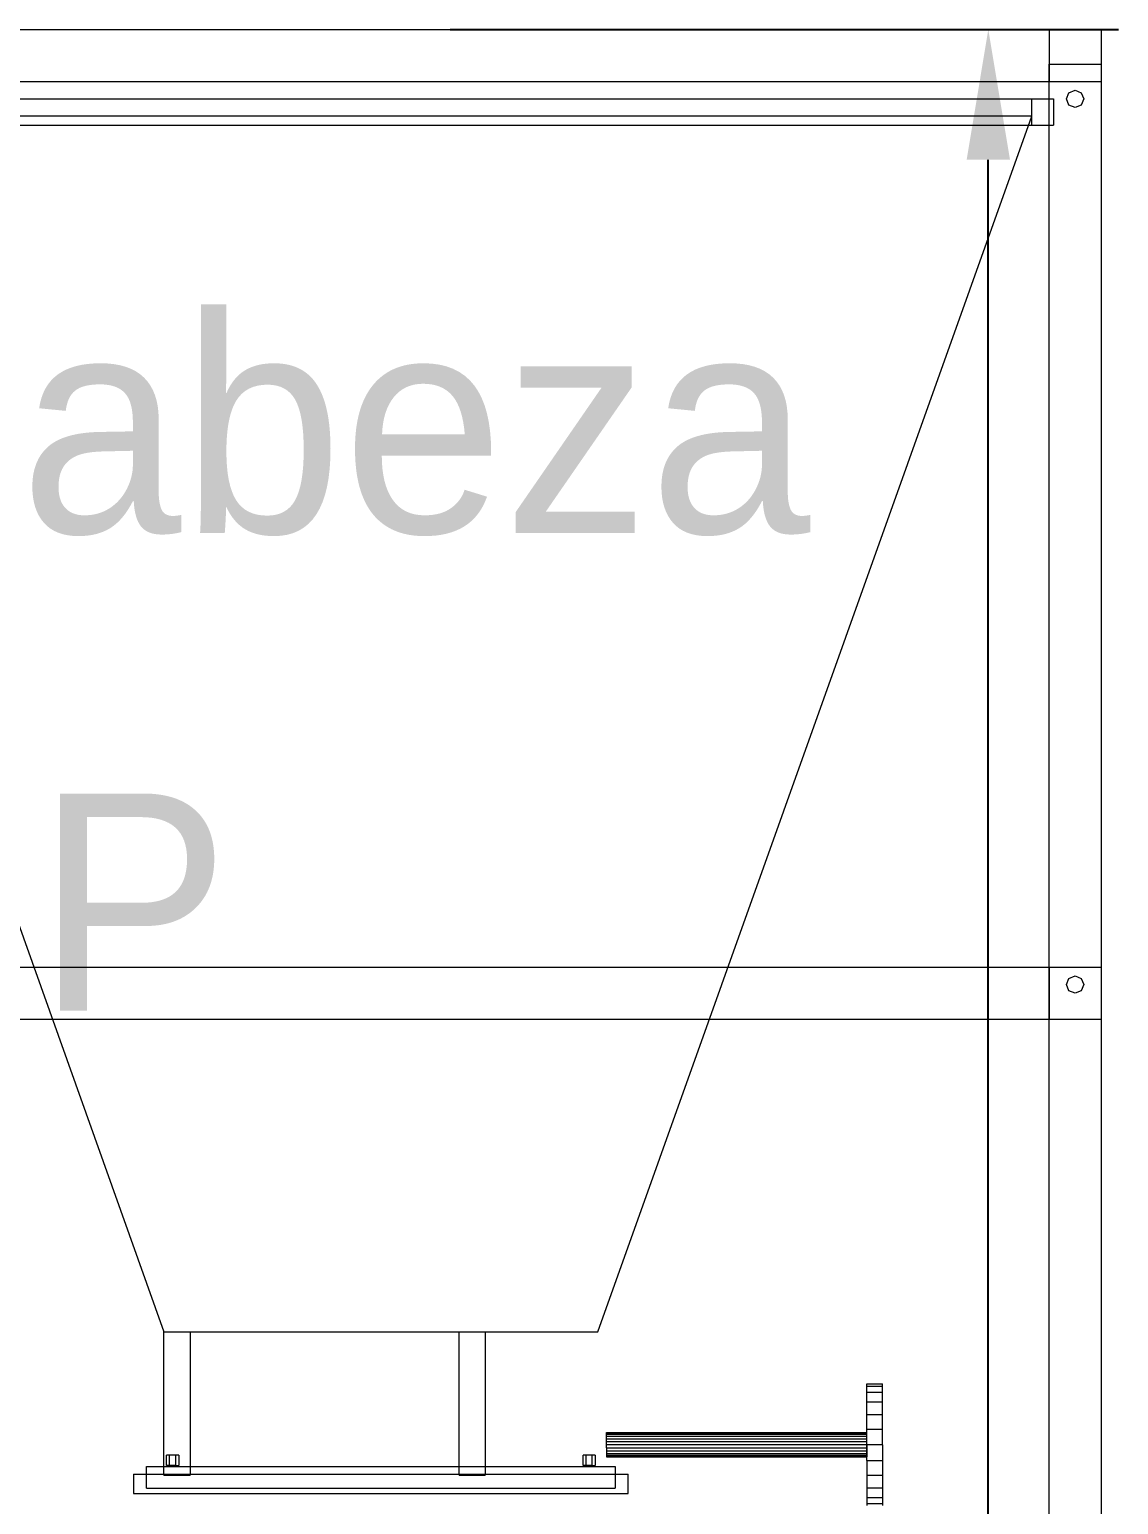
# Model space of a CAD drawing. Header units: millimetres. Extents: x -191664 to 191490, y -197311 to 10263.
# Drawn here: x 12015 to 13270, y 2901 to 4600 of the extents above; entities that cross this region are included whole.
import ezdxf

# ---------------------------------------------------------------- set-up
doc = ezdxf.new("R2010")
doc.units = ezdxf.units.MM
for name, color, linetype, lineweight in [('COTAS_O', 1, 'Continuous', 0), ('lateral_dosificador', 7, 'Continuous', 0), ('TEXTOS', 4, 'Continuous', 0)]:
    doc.layers.add(name, color=color, linetype=linetype, lineweight=lineweight)
doc.dimstyles.new('PLANTA_100', dxfattribs={"dimtxt": 250, "dimasz": 150, "dimexe": 150, "dimexo": 80, "dimgap": 100, "dimtad": 1, "dimtih": 1, "dimtoh": 1, "dimdec": 1, "dimdsep": 46, "dimcen": 0.09, "dimclrd": 1, "dimclre": 1, "dimclrt": 1, "dimadec": 0, "dimazin": 0, "dimtfac": 1, "dimtdec": 4, "dimtofl": 0, "dimtmove": 0, "dimatfit": 3, "dimfxl": 1, "dimtolj": 1, "dimtzin": 0, "dimarcsym": 0})

# ---------------------------------------------------------------- blocks, each defined once
blk = doc.blocks.new('*D14')
at = {"layer": 'COTAS_O', "color": 1, "lineweight": -2, "transparency": 16777216}
for p, q in [((12499.5, 4600), (13269.5, 4600)), ((13119.5, 2150), (13119.5, 4450)), ((12499.5, 2000), (13269.5, 2000))]:
    blk.add_line(p, q, dxfattribs=at)
at = {"layer": 'COTAS_O', "color": 1, "transparency": 16777216}
for points in [[(13094.5, 4450), (13144.5, 4450), (13119.5, 4600)], [(13094.5, 2150), (13144.5, 2150), (13119.5, 2000)]]:
    blk.add_solid(points, dxfattribs=at)
at = {"layer": 'Defpoints', "color": 0, "transparency": 16777216}
for p in [(12419.5, 4600), (13119.5, 4600), (12419.5, 2000)]:
    blk.add_point(p, dxfattribs=at)

msp = doc.modelspace()

# ---------------------------------------------------------------- linework, layer by layer
at = {"layer": 'lateral_dosificador', "color": 253, "true_color": 0x9caaa6}
for p, q in [((11649.53, 4600), (13189.53, 4600)), ((13189.53, 4600), (13189.53, 4540)), ((13189.53, 4600), (13249.53, 4600)), ((13249.53, 4600), (13249.53, 4540)), ((13189.53, 4560), (13249.53, 4560)), ((13189.53, 2020), (13189.53, 4560)), ((13249.53, 4560), (13249.53, 2020)), ((11649.53, 4540), (13189.53, 4540)), ((13189.53, 4540), (13249.53, 4540)), ((11644.53, 4520), (13194.53, 4520)), ((13169.53, 4520), (13194.53, 4520)), ((13169.53, 4490), (13169.53, 4520)), ((13194.53, 4520), (13194.53, 4490)), ((13209.53, 4520), (13212.46, 4527.07)), ((13212.46, 4512.93), (13209.53, 4520)), ((13212.46, 4527.07), (13219.53, 4530)), ((13219.53, 4530), (13226.6, 4527.07)), ((13226.6, 4527.07), (13229.53, 4520)), ((13229.53, 4520), (13226.6, 4512.93)), ((13219.53, 4510), (13212.46, 4512.93)), ((13226.6, 4512.93), (13219.53, 4510)), ((11644.53, 4490), (13194.53, 4490)), ((13169.53, 4500), (11669.53, 4500)), ((11669.53, 4500), (12169.53, 3100)), ((12669.53, 3100), (13169.53, 4500)), ((13169.53, 4490), (13194.53, 4490)), ((11649.53, 3520), (13189.53, 3520)), ((13189.53, 3520), (13189.53, 3460)), ((13189.53, 3520), (13249.53, 3520)), ((13249.53, 3520), (13249.53, 3460)), ((13209.53, 3500), (13212.46, 3507.07)), ((13212.46, 3492.93), (13209.53, 3500)), ((13212.46, 3507.07), (13219.53, 3510)), ((13219.53, 3510), (13226.6, 3507.07)), ((13226.6, 3507.07), (13229.53, 3500)), ((13229.53, 3500), (13226.6, 3492.93)), ((13219.53, 3490), (13212.46, 3492.93)), ((13226.6, 3492.93), (13219.53, 3490)), ((11649.53, 3460), (13189.53, 3460)), ((13189.53, 3460), (13249.53, 3460)), ((12169.53, 3100), (12669.53, 3100)), ((12169.53, 3100), (12199.53, 3100)), ((12169.53, 2935), (12169.53, 3100)), ((12199.53, 3100), (12199.53, 2935)), ((12509.53, 3100), (12539.53, 3100)), ((12509.53, 2935), (12509.53, 3100)), ((12539.53, 3100), (12539.53, 2935)), ((12169.53, 2935), (12199.53, 2935)), ((12509.53, 2935), (12539.53, 2935))]:
    msp.add_line(p, q, dxfattribs=at)
at = {"layer": 'lateral_dosificador', "color": 254, "true_color": 0xd8e0dc}
for p, q in [((12199.53, 3100), (12509.53, 3100)), ((12199.53, 3100), (12199.53, 2945)), ((12509.53, 2945), (12509.53, 3100)), ((12199.53, 2945), (12509.53, 2945))]:
    msp.add_line(p, q, dxfattribs=at)
at = {"layer": 'lateral_dosificador', "color": 40, "true_color": 0xe6c527}
for p, q in [((12979.53, 3037.61), (12979.53, 3040)), ((12979.53, 3040), (12997.53, 3040)), ((12979.53, 3030.62), (12979.53, 3037.61)), ((12979.53, 3037.61), (12997.53, 3037.61)), ((12979.53, 3019.5), (12979.53, 3030.62)), ((12979.53, 3030.62), (12997.53, 3030.62)), ((12997.53, 3037.61), (12997.53, 3040)), ((12997.53, 3030.62), (12997.53, 3037.61)), ((12997.53, 3019.5), (12997.53, 3030.62)), ((12979.53, 3005), (12979.53, 3019.5)), ((12979.53, 3019.5), (12997.53, 3019.5)), ((12997.53, 3005), (12997.53, 3019.5)), ((12979.53, 2988.12), (12979.53, 3005)), ((12979.53, 3005), (12997.53, 3005)), ((12997.53, 2988.12), (12997.53, 3005)), ((12679.53, 2983.52), (12679.53, 2984)), ((12679.53, 2984), (12979.53, 2984)), ((12679.53, 2982.12), (12679.53, 2983.52)), ((12679.53, 2983.52), (12979.53, 2983.52)), ((12679.53, 2979.9), (12679.53, 2982.12)), ((12679.53, 2982.12), (12979.53, 2982.12)), ((12679.53, 2977), (12679.53, 2979.9)), ((12679.53, 2979.9), (12979.53, 2979.9)), ((12679.53, 2973.62), (12679.53, 2977)), ((12679.53, 2977), (12979.53, 2977)), ((12679.53, 2970), (12679.53, 2973.62)), ((12679.53, 2973.62), (12979.53, 2973.62)), ((12979.53, 2970), (12979.53, 2988.12)), ((12979.53, 2988.12), (12997.53, 2988.12)), ((12979.53, 2983.52), (12979.53, 2984)), ((12979.53, 2982.12), (12979.53, 2983.52)), ((12979.53, 2979.9), (12979.53, 2982.12)), ((12979.53, 2977), (12979.53, 2979.9)), ((12979.53, 2973.62), (12979.53, 2977)), ((12979.53, 2970), (12979.53, 2973.62)), ((12997.53, 2970), (12997.53, 2988.12)), ((12679.53, 2966.38), (12679.53, 2970)), ((12979.53, 2970), (12679.53, 2970)), ((12679.53, 2966.38), (12679.53, 2963)), ((12679.53, 2966.38), (12979.53, 2966.38)), ((12679.53, 2963), (12679.53, 2960.1)), ((12679.53, 2963), (12979.53, 2963)), ((12679.53, 2960.1), (12679.53, 2957.88)), ((12679.53, 2960.1), (12979.53, 2960.1)), ((12679.53, 2957.88), (12679.53, 2956.48)), ((12679.53, 2957.88), (12979.53, 2957.88)), ((12679.53, 2956.48), (12679.53, 2956)), ((12679.53, 2956.48), (12979.53, 2956.48)), ((12679.53, 2956), (12979.53, 2956)), ((12979.53, 2970), (12979.53, 2966.38)), ((12979.53, 2951.88), (12979.53, 2970)), ((12997.53, 2970), (12979.53, 2970)), ((12979.53, 2966.38), (12979.53, 2963)), ((12979.53, 2963), (12979.53, 2960.1)), ((12979.53, 2960.1), (12979.53, 2957.88)), ((12979.53, 2957.88), (12979.53, 2956.48)), ((12979.53, 2956.48), (12979.53, 2956)), ((12997.53, 2970), (12997.53, 2951.88)), ((12149.53, 2945), (12689.53, 2945)), ((12149.53, 2920), (12149.53, 2945)), ((12689.53, 2945), (12689.53, 2920)), ((12979.53, 2951.88), (12979.53, 2935)), ((12979.53, 2951.88), (12997.53, 2951.88)), ((12997.53, 2951.88), (12997.53, 2935)), ((12979.53, 2935), (12979.53, 2920.5)), ((12979.53, 2935), (12997.53, 2935)), ((12997.53, 2935), (12997.53, 2920.5)), ((12149.53, 2920), (12689.53, 2920)), ((12979.53, 2920.5), (12979.53, 2909.38)), ((12979.53, 2920.5), (12997.53, 2920.5)), ((12979.53, 2909.38), (12979.53, 2902.39)), ((12979.53, 2909.38), (12997.53, 2909.38)), ((12997.53, 2920.5), (12997.53, 2909.38)), ((12997.53, 2909.38), (12997.53, 2902.39)), ((12979.53, 2902.39), (12979.53, 2900)), ((12979.53, 2902.39), (12997.53, 2902.39)), ((12997.53, 2902.39), (12997.53, 2900))]:
    msp.add_line(p, q, dxfattribs=at)
at = {"layer": 'lateral_dosificador', "color": 43, "true_color": 0xe7bf45}
for p, q in [((12176.03, 2958), (12172.53, 2958)), ((12172.53, 2946), (12172.53, 2958)), ((12183.03, 2958), (12176.03, 2958)), ((12176.03, 2946), (12176.03, 2958)), ((12186.53, 2958), (12183.03, 2958)), ((12183.03, 2946), (12183.03, 2958)), ((12186.53, 2958), (12186.53, 2946)), ((12656.03, 2958), (12652.53, 2958)), ((12652.53, 2946), (12652.53, 2958)), ((12663.03, 2958), (12656.03, 2958)), ((12656.03, 2946), (12656.03, 2958)), ((12666.53, 2958), (12663.03, 2958)), ((12663.03, 2946), (12663.03, 2958)), ((12666.53, 2958), (12666.53, 2946)), ((12176.03, 2946), (12172.53, 2946)), ((12183.03, 2946), (12176.03, 2946)), ((12183.03, 2946), (12186.53, 2946)), ((12656.03, 2946), (12652.53, 2946)), ((12663.03, 2946), (12656.03, 2946)), ((12663.03, 2946), (12666.53, 2946)), ((12134.53, 2936), (12704.53, 2936)), ((12134.53, 2936), (12134.53, 2914)), ((12704.53, 2914), (12704.53, 2936)), ((12134.53, 2914), (12704.53, 2914))]:
    msp.add_line(p, q, dxfattribs=at)

# ---------------------------------------------------------------- texts
at = {"layer": 'TEXTOS'}
for s, p in [('C01 / cabeza', (10944.53, 4020.06)), ('C01 / 18.7 grados P / exterior 9871.2 P', (6446.94, 3470.03))]:
    msp.add_text(s, height=250, dxfattribs=at).set_placement(p)

# ---------------------------------------------------------------- dimensions: what is measured, and where the dimension line sits
at = {"layer": 'COTAS_O'}
dim = msp.add_aligned_dim(p1=(12419.53, 2000), p2=(12419.53, 4600), distance=-700, text='<> O', dimstyle='PLANTA_100', dxfattribs=at)
dim.commit()
dim.dimension.update_dxf_attribs({"geometry": '*D14', "text_midpoint": (13119.53, 3300)})

doc.saveas('drawing.dxf')
